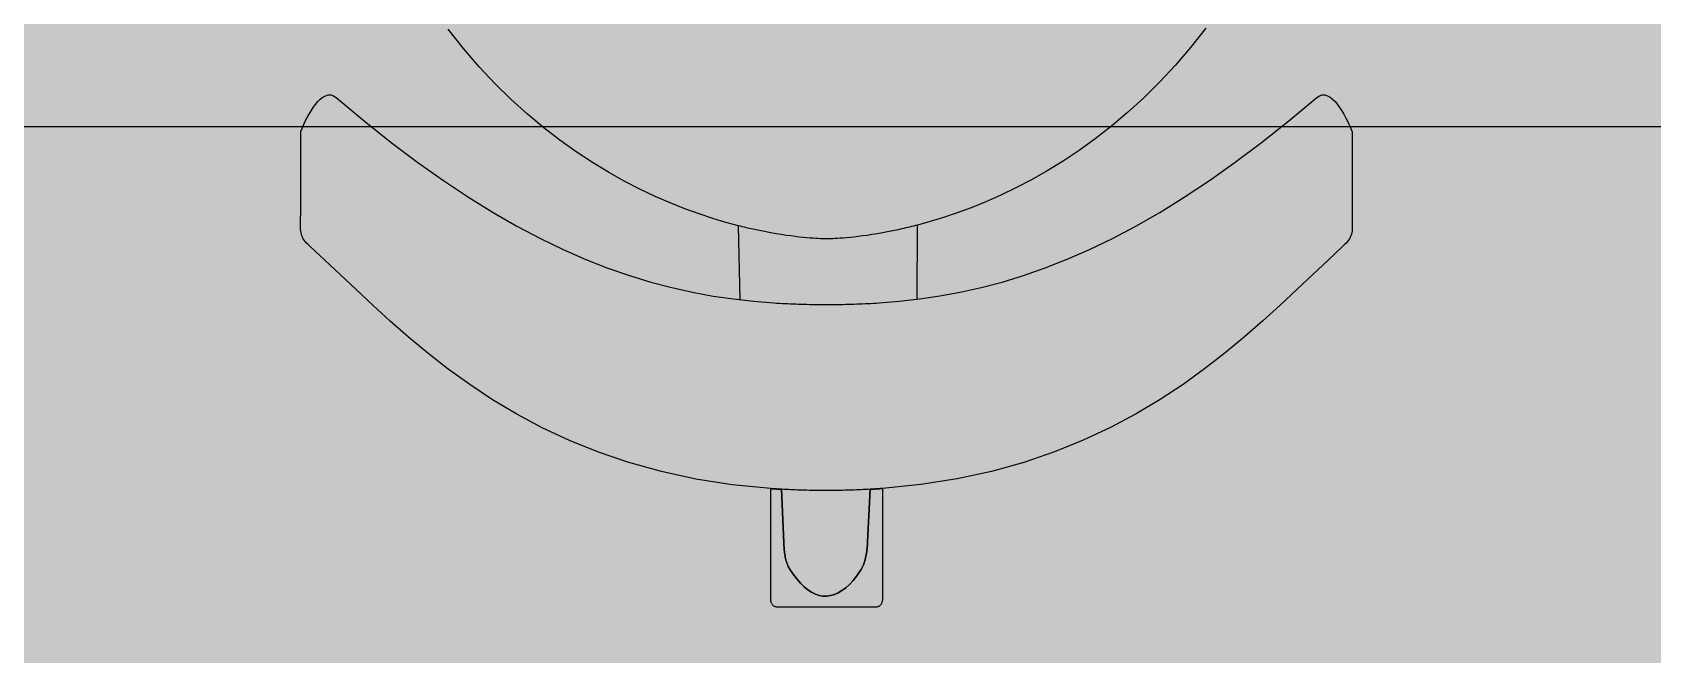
# Model space of a CAD drawing. Header units: metres. Extents: x -3.1 to 3, y -13.3 to 13.4.
# Drawn here: x -0.677 to -0.124, y 8.58 to 8.792 of the extents above; entities that cross this region are included whole.
import ezdxf

# ---------------------------------------------------------------- set-up
doc = ezdxf.new("R2010")
doc.units = ezdxf.units.M
doc.header["$MEASUREMENT"] = 0
doc.layers.add('Poly-Furniture', color=45, linetype='Continuous')
doc.layers.add('Poly-RoomsHatch', color=31, linetype='Continuous')

msp = doc.modelspace()

# ---------------------------------------------------------------- hatches: boundary and pattern name
at = {"layer": 'Poly-RoomsHatch'}
h = msp.add_hatch(color=31, dxfattribs=at)
h.dxf.hatch_style = 1
h.paths.add_polyline_path([(-2.755273, -11.584335), (0.893237, -11.584335), (0.893237, -7.204682), (2.755273, -7.204682), (2.755273, 9.589497), (1.219811, 9.589497), (-1.184988, 9.589497), (-1.184988, 10.128293), (-2.755273, 10.128293)])

# ---------------------------------------------------------------- linework, layer by layer
at = {"layer": 'Poly-Furniture', "color": 45}
for points in [[(-0.436033, 8.725895), (-0.440335, 8.727053), (-0.444836, 8.728397), (-0.449519, 8.729941), (-0.454366, 8.731697), (-0.459361, 8.73368), (-0.464486, 8.735904), (-0.469724, 8.738382), (-0.475059, 8.741128), (-0.480472, 8.744156), (-0.485948, 8.747479), (-0.491468, 8.751111), (-0.497016, 8.755067), (-0.502574, 8.759359), (-0.508126, 8.764001), (-0.513655, 8.769008), (-0.519142, 8.774393), (-0.524572, 8.780169), (-0.529926, 8.786351), (-0.535189, 8.792953)], [(-0.276501, 8.793337), (-0.281707, 8.786773), (-0.287005, 8.780622), (-0.292377, 8.774869), (-0.297807, 8.769501), (-0.303279, 8.764506), (-0.308776, 8.759869), (-0.314281, 8.755578), (-0.319778, 8.751618), (-0.32525, 8.747978), (-0.33068, 8.744642), (-0.336052, 8.741599), (-0.34135, 8.738834), (-0.346555, 8.736334), (-0.351653, 8.734086), (-0.356626, 8.732076), (-0.361458, 8.730291), (-0.366132, 8.728719), (-0.370631, 8.727344), (-0.374939, 8.726155)], [(-0.58551, 8.758059), (-0.585459, 8.758191), (-0.58531, 8.758565), (-0.585068, 8.759148), (-0.584741, 8.759905), (-0.584332, 8.760805), (-0.583849, 8.761813), (-0.583297, 8.762896), (-0.582683, 8.764021), (-0.582011, 8.765156), (-0.581288, 8.766265), (-0.580519, 8.767316), (-0.579712, 8.768277), (-0.57887, 8.769112), (-0.578001, 8.76979), (-0.57711, 8.770277), (-0.576203, 8.770539), (-0.575286, 8.770543), (-0.574364, 8.770256), (-0.573444, 8.769645)], [(-0.573444, 8.769645), (-0.563905, 8.761685), (-0.554627, 8.754327), (-0.545599, 8.747547), (-0.536805, 8.741324), (-0.528234, 8.735635), (-0.519871, 8.730457), (-0.511703, 8.725769), (-0.503717, 8.721549), (-0.495899, 8.717773), (-0.488237, 8.71442), (-0.480716, 8.711468), (-0.473323, 8.708894), (-0.466045, 8.706675), (-0.458869, 8.704791), (-0.451781, 8.703217), (-0.444767, 8.701933), (-0.437815, 8.700915), (-0.430911, 8.700142), (-0.424041, 8.699591)], [(-0.388076, 8.699604), (-0.381207, 8.700157), (-0.374303, 8.700932), (-0.367349, 8.701952), (-0.360334, 8.703239), (-0.353243, 8.704814), (-0.346063, 8.7067), (-0.338782, 8.70892), (-0.331386, 8.711496), (-0.323861, 8.714449), (-0.316196, 8.717802), (-0.308375, 8.721577), (-0.300387, 8.725797), (-0.292218, 8.730483), (-0.283856, 8.735658), (-0.275285, 8.741345), (-0.266495, 8.747564), (-0.25747, 8.754339), (-0.248199, 8.761692), (-0.238668, 8.769645)], [(-0.238668, 8.769645), (-0.237748, 8.770256), (-0.236826, 8.770543), (-0.235909, 8.770539), (-0.235002, 8.770277), (-0.234111, 8.76979), (-0.233242, 8.769112), (-0.2324, 8.768277), (-0.231592, 8.767316), (-0.230824, 8.766265), (-0.230101, 8.765156), (-0.229429, 8.764021), (-0.228814, 8.762896), (-0.228262, 8.761813), (-0.227779, 8.760805), (-0.227371, 8.759905), (-0.227043, 8.759148), (-0.226802, 8.758565), (-0.226653, 8.758191), (-0.226602, 8.758059)], [(-1.039576, 8.759819), (0.22759, 8.759819)], [(-0.58551, 8.732133), (-0.58551, 8.758059)], [(-0.226602, 8.758059), (-0.226602, 8.732133)], [(-0.582381, 8.718894), (-0.582984, 8.71946), (-0.583508, 8.719994), (-0.583959, 8.720504), (-0.584342, 8.720998), (-0.584663, 8.721484), (-0.584927, 8.721971), (-0.585138, 8.722467), (-0.585303, 8.722981), (-0.585426, 8.72352), (-0.585512, 8.724093), (-0.585567, 8.724708), (-0.585597, 8.725373), (-0.585605, 8.726097), (-0.585598, 8.726887), (-0.58558, 8.727753), (-0.585557, 8.728703), (-0.585535, 8.729744), (-0.585517, 8.730884), (-0.58551, 8.732133)], [(-0.58551, 8.732133), (-0.58551, 8.732133)], [(-0.226602, 8.732133), (-0.226595, 8.730884), (-0.226577, 8.729744), (-0.226555, 8.728703), (-0.226532, 8.727753), (-0.226515, 8.726887), (-0.226508, 8.726097), (-0.226517, 8.725373), (-0.226546, 8.724708), (-0.226601, 8.724093), (-0.226688, 8.72352), (-0.226811, 8.722981), (-0.226976, 8.722467), (-0.227187, 8.721971), (-0.227451, 8.721484), (-0.227771, 8.720998), (-0.228155, 8.720504), (-0.228605, 8.719994), (-0.229129, 8.71946), (-0.22973, 8.718894)], [(-0.435516, 8.700633), (-0.436039, 8.725895)], [(-0.425049, 8.723491), (-0.425578, 8.723589), (-0.426112, 8.723689), (-0.426652, 8.723792), (-0.427198, 8.723898), (-0.42775, 8.724007), (-0.428307, 8.72412), (-0.428869, 8.724235), (-0.429438, 8.724354), (-0.430011, 8.724477), (-0.43059, 8.724602), (-0.431174, 8.724732), (-0.431764, 8.724864), (-0.432359, 8.725), (-0.432959, 8.72514), (-0.433564, 8.725284), (-0.434174, 8.725431), (-0.434789, 8.725581), (-0.435409, 8.725736), (-0.436033, 8.725895)], [(-0.405993, 8.72144), (-0.406053, 8.72144), (-0.406232, 8.72144), (-0.406528, 8.721442), (-0.406938, 8.72145), (-0.407459, 8.721463), (-0.408089, 8.721486), (-0.408826, 8.721519), (-0.409667, 8.721565), (-0.410609, 8.721626), (-0.411649, 8.721703), (-0.412786, 8.7218), (-0.414017, 8.721917), (-0.41534, 8.722057), (-0.416751, 8.722222), (-0.418248, 8.722414), (-0.419829, 8.722634), (-0.421491, 8.722886), (-0.423232, 8.723171), (-0.425049, 8.723491)], [(-0.386931, 8.723491), (-0.388749, 8.723171), (-0.39049, 8.722886), (-0.392153, 8.722634), (-0.393735, 8.722414), (-0.395232, 8.722222), (-0.396644, 8.722057), (-0.397966, 8.721917), (-0.399198, 8.7218), (-0.400335, 8.721703), (-0.401376, 8.721626), (-0.402318, 8.721565), (-0.403159, 8.721519), (-0.403895, 8.721486), (-0.404526, 8.721463), (-0.405047, 8.72145), (-0.405457, 8.721442), (-0.405753, 8.72144), (-0.405932, 8.72144), (-0.405993, 8.72144)], [(-0.374939, 8.726155), (-0.375624, 8.725976), (-0.376304, 8.725803), (-0.376978, 8.725633), (-0.377646, 8.725468), (-0.378308, 8.725308), (-0.378965, 8.725152), (-0.379616, 8.725001), (-0.38026, 8.724853), (-0.380899, 8.72471), (-0.381531, 8.724571), (-0.382157, 8.724436), (-0.382777, 8.724305), (-0.38339, 8.724178), (-0.383997, 8.724054), (-0.384597, 8.723935), (-0.385191, 8.723818), (-0.385777, 8.723706), (-0.386358, 8.723597), (-0.386931, 8.723491)], [(-0.375113, 8.700828), (-0.374939, 8.726149)], [(-0.425049, 8.636199), (-0.438208, 8.637511), (-0.450639, 8.639462), (-0.462377, 8.641999), (-0.473454, 8.645068), (-0.483901, 8.648616), (-0.493752, 8.652591), (-0.50304, 8.656939), (-0.511796, 8.661608), (-0.520054, 8.666543), (-0.527846, 8.671692), (-0.535205, 8.677002), (-0.542162, 8.68242), (-0.548752, 8.687892), (-0.555006, 8.693365), (-0.560957, 8.698787), (-0.566637, 8.704104), (-0.57208, 8.709263), (-0.577317, 8.71421), (-0.582381, 8.718894)], [(-0.22973, 8.718894), (-0.234788, 8.714219), (-0.240022, 8.709281), (-0.245465, 8.704132), (-0.251148, 8.698826), (-0.257103, 8.693415), (-0.263362, 8.687952), (-0.269958, 8.68249), (-0.276921, 8.677081), (-0.284285, 8.671779), (-0.29208, 8.666636), (-0.300339, 8.661706), (-0.309093, 8.65704), (-0.318375, 8.652692), (-0.328217, 8.648715), (-0.338649, 8.645162), (-0.349705, 8.642084), (-0.361416, 8.639536), (-0.373814, 8.63757), (-0.386931, 8.636238)], [(-0.424041, 8.699591), (-0.423097, 8.699531), (-0.422153, 8.699475), (-0.421209, 8.699423), (-0.420265, 8.699374), (-0.419322, 8.699329), (-0.418379, 8.699287), (-0.417436, 8.699249), (-0.416493, 8.699214), (-0.41555, 8.699182), (-0.414608, 8.699154), (-0.413665, 8.699129), (-0.412723, 8.699107), (-0.41178, 8.699088), (-0.410838, 8.699072), (-0.409895, 8.69906), (-0.408953, 8.69905), (-0.40801, 8.699043), (-0.407067, 8.699039), (-0.406124, 8.699037)], [(-0.406124, 8.699037), (-0.405181, 8.699039), (-0.404236, 8.699043), (-0.40329, 8.69905), (-0.402343, 8.69906), (-0.401395, 8.699073), (-0.400446, 8.699089), (-0.399497, 8.699108), (-0.398546, 8.69913), (-0.397595, 8.699155), (-0.396644, 8.699184), (-0.395692, 8.699216), (-0.39474, 8.699252), (-0.393788, 8.699291), (-0.392836, 8.699334), (-0.391883, 8.69938), (-0.390931, 8.69943), (-0.389979, 8.699484), (-0.389027, 8.699542), (-0.388076, 8.699604)], [(-0.425049, 8.598369), (-0.425049, 8.636199)], [(-0.425049, 8.636199), (-0.424857, 8.636185), (-0.424664, 8.636171), (-0.424471, 8.636157), (-0.424278, 8.636143), (-0.424085, 8.63613), (-0.423891, 8.636117), (-0.423698, 8.636104), (-0.423504, 8.636091), (-0.42331, 8.636079), (-0.423116, 8.636066), (-0.422922, 8.636054), (-0.422727, 8.636042), (-0.422533, 8.63603), (-0.422338, 8.636019), (-0.422143, 8.636008), (-0.421948, 8.635997), (-0.421752, 8.635986), (-0.421557, 8.635975), (-0.421361, 8.635965)], [(-0.421361, 8.635965), (-0.421557, 8.635975), (-0.421752, 8.635986), (-0.421948, 8.635997), (-0.422143, 8.636008), (-0.422338, 8.636019), (-0.422533, 8.636031), (-0.422727, 8.636042), (-0.422922, 8.636054), (-0.423116, 8.636066), (-0.42331, 8.636079), (-0.423504, 8.636091), (-0.423698, 8.636104), (-0.423891, 8.636117), (-0.424085, 8.63613), (-0.424278, 8.636144), (-0.424471, 8.636157), (-0.424664, 8.636171), (-0.424857, 8.636185), (-0.425049, 8.636199)], [(-0.420586, 8.617711), (-0.421361, 8.635965)], [(-0.421361, 8.635965), (-0.420586, 8.617711)], [(-0.40623, 8.635535), (-0.407048, 8.635536), (-0.407863, 8.63554), (-0.408676, 8.635546), (-0.409487, 8.635554), (-0.410296, 8.635565), (-0.411102, 8.635578), (-0.411905, 8.635593), (-0.412707, 8.635611), (-0.413506, 8.635632), (-0.414302, 8.635654), (-0.415097, 8.635679), (-0.415888, 8.635707), (-0.416678, 8.635736), (-0.417464, 8.635769), (-0.418249, 8.635803), (-0.419031, 8.63584), (-0.41981, 8.635879), (-0.420587, 8.635921), (-0.421361, 8.635965)], [(-0.39112, 8.635965), (-0.391893, 8.635921), (-0.392669, 8.635879), (-0.393447, 8.63584), (-0.394228, 8.635803), (-0.395011, 8.635769), (-0.395796, 8.635736), (-0.396584, 8.635707), (-0.397374, 8.635679), (-0.398167, 8.635654), (-0.398962, 8.635632), (-0.39976, 8.635611), (-0.40056, 8.635593), (-0.401362, 8.635578), (-0.402167, 8.635565), (-0.402975, 8.635554), (-0.403785, 8.635546), (-0.404597, 8.63554), (-0.405412, 8.635536), (-0.40623, 8.635535)], [(-0.39112, 8.635965), (-0.391975, 8.618069)], [(-0.391975, 8.618069), (-0.39112, 8.635965)], [(-0.39112, 8.635965), (-0.390897, 8.635976), (-0.390675, 8.635988), (-0.390453, 8.636), (-0.390232, 8.636013), (-0.39001, 8.636026), (-0.389789, 8.636039), (-0.389567, 8.636052), (-0.389346, 8.636066), (-0.389126, 8.63608), (-0.388905, 8.636094), (-0.388685, 8.636109), (-0.388465, 8.636124), (-0.388245, 8.636139), (-0.388025, 8.636155), (-0.387806, 8.636171), (-0.387587, 8.636187), (-0.387368, 8.636204), (-0.387149, 8.636221), (-0.386931, 8.636238)], [(-0.386931, 8.636238), (-0.387149, 8.636221), (-0.387368, 8.636204), (-0.387587, 8.636188), (-0.387806, 8.636171), (-0.388025, 8.636155), (-0.388245, 8.636139), (-0.388465, 8.636124), (-0.388685, 8.636109), (-0.388905, 8.636094), (-0.389126, 8.63608), (-0.389346, 8.636066), (-0.389567, 8.636052), (-0.389789, 8.636039), (-0.39001, 8.636026), (-0.390232, 8.636013), (-0.390453, 8.636), (-0.390675, 8.635988), (-0.390897, 8.635976), (-0.39112, 8.635965)], [(-0.386931, 8.636238), (-0.386931, 8.598369)], [(-0.391975, 8.618069), (-0.392004, 8.617512), (-0.392041, 8.616954), (-0.392085, 8.616394), (-0.392138, 8.615834), (-0.3922, 8.615276), (-0.392272, 8.614719), (-0.392355, 8.614165), (-0.392449, 8.613616), (-0.392556, 8.613071), (-0.392676, 8.612533), (-0.39281, 8.612001), (-0.392959, 8.611478), (-0.393123, 8.610963), (-0.393304, 8.610459), (-0.393502, 8.609966), (-0.393717, 8.609485), (-0.393952, 8.609017), (-0.394206, 8.608563), (-0.394481, 8.608124)], [(-0.394481, 8.608124), (-0.394206, 8.608563), (-0.393952, 8.609017), (-0.393717, 8.609485), (-0.393502, 8.609966), (-0.393304, 8.610459), (-0.393123, 8.610963), (-0.392959, 8.611478), (-0.39281, 8.612001), (-0.392676, 8.612533), (-0.392556, 8.613071), (-0.392449, 8.613616), (-0.392355, 8.614165), (-0.392272, 8.614719), (-0.3922, 8.615276), (-0.392138, 8.615834), (-0.392085, 8.616394), (-0.392041, 8.616954), (-0.392004, 8.617512), (-0.391975, 8.618069)], [(-0.418634, 8.608854), (-0.418864, 8.609249), (-0.419074, 8.609658), (-0.419267, 8.610079), (-0.419442, 8.61051), (-0.4196, 8.610953), (-0.419743, 8.611404), (-0.419871, 8.611864), (-0.419985, 8.612332), (-0.420086, 8.612806), (-0.420175, 8.613286), (-0.420253, 8.613771), (-0.420321, 8.614259), (-0.420379, 8.614751), (-0.42043, 8.615244), (-0.420472, 8.615739), (-0.420508, 8.616234), (-0.420539, 8.616728), (-0.420564, 8.617221), (-0.420586, 8.617711)], [(-0.420586, 8.617711), (-0.420564, 8.617221), (-0.420539, 8.616728), (-0.420508, 8.616234), (-0.420472, 8.615739), (-0.42043, 8.615244), (-0.420379, 8.614751), (-0.420321, 8.614259), (-0.420253, 8.613771), (-0.420175, 8.613286), (-0.420086, 8.612806), (-0.419985, 8.612332), (-0.419871, 8.611864), (-0.419743, 8.611404), (-0.4196, 8.610953), (-0.419442, 8.61051), (-0.419267, 8.610079), (-0.419074, 8.609658), (-0.418864, 8.609249), (-0.418634, 8.608854)], [(-0.394481, 8.608124), (-0.395706, 8.606386), (-0.396949, 8.604841), (-0.398206, 8.60349), (-0.399475, 8.602335), (-0.400754, 8.601375), (-0.402042, 8.600612), (-0.403336, 8.600046), (-0.404635, 8.599678), (-0.405936, 8.599508), (-0.407237, 8.599536), (-0.408537, 8.599765), (-0.409833, 8.600193), (-0.411123, 8.600823), (-0.412406, 8.601654), (-0.413679, 8.602687), (-0.41494, 8.603923), (-0.416188, 8.605362), (-0.417419, 8.607006), (-0.418634, 8.608854)], [(-0.418634, 8.608854), (-0.417419, 8.607006), (-0.416188, 8.605362), (-0.41494, 8.603923), (-0.413679, 8.602687), (-0.412406, 8.601654), (-0.411123, 8.600823), (-0.409833, 8.600193), (-0.408537, 8.599765), (-0.407237, 8.599536), (-0.405936, 8.599508), (-0.404635, 8.599678), (-0.403336, 8.600046), (-0.402042, 8.600612), (-0.400754, 8.601375), (-0.399475, 8.602335), (-0.398206, 8.60349), (-0.396949, 8.604841), (-0.395706, 8.606386), (-0.394481, 8.608124)], [(-0.425049, 8.598369), (-0.425049, 8.598369)], [(-0.422949, 8.59577), (-0.42313, 8.59578), (-0.423306, 8.595808), (-0.423478, 8.595854), (-0.423644, 8.595918), (-0.423804, 8.595997), (-0.423958, 8.596092), (-0.424104, 8.596202), (-0.424242, 8.596325), (-0.424371, 8.596462), (-0.424491, 8.596611), (-0.424602, 8.596771), (-0.424701, 8.596942), (-0.42479, 8.597123), (-0.424866, 8.597312), (-0.42493, 8.59751), (-0.424981, 8.597716), (-0.425019, 8.597928), (-0.425041, 8.598146), (-0.425049, 8.598369)], [(-0.386931, 8.598369), (-0.386938, 8.598146), (-0.386961, 8.597928), (-0.386998, 8.597716), (-0.387049, 8.59751), (-0.387114, 8.597312), (-0.38719, 8.597123), (-0.387279, 8.596942), (-0.387378, 8.596771), (-0.387489, 8.596611), (-0.387609, 8.596462), (-0.387738, 8.596325), (-0.387876, 8.596202), (-0.388022, 8.596092), (-0.388176, 8.595997), (-0.388336, 8.595918), (-0.388502, 8.595854), (-0.388674, 8.595808), (-0.38885, 8.59578), (-0.389031, 8.59577)], [(-0.389031, 8.59577), (-0.422949, 8.59577)]]:
    msp.add_lwpolyline(points, dxfattribs=at)

doc.saveas('drawing.dxf')
